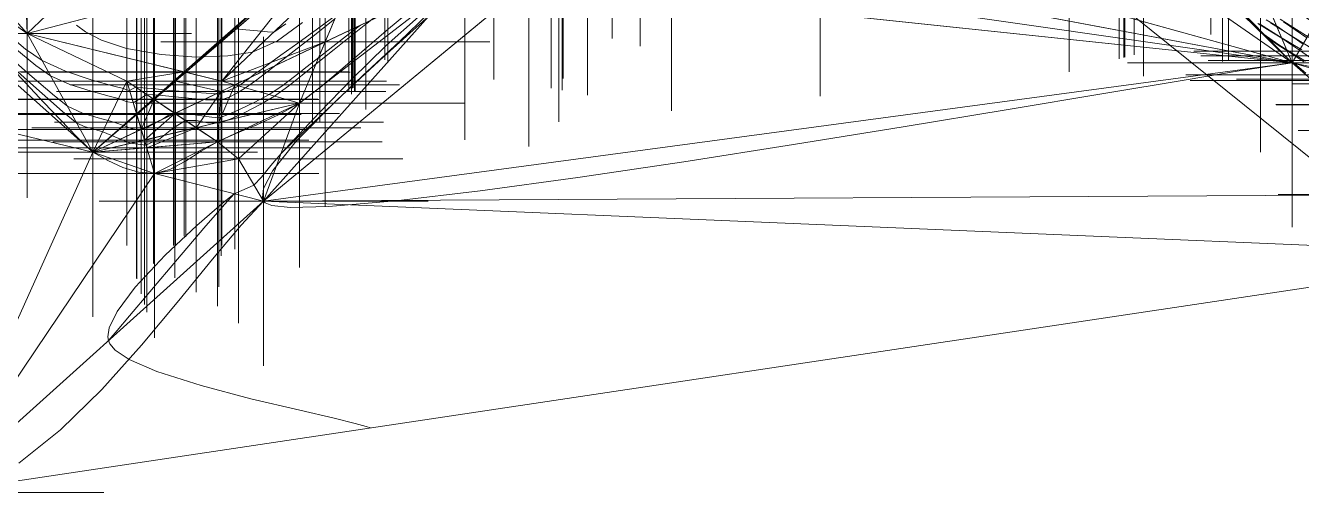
# Model space of a CAD drawing. Header units: metres. Extents: x 7511918 to 7512107, y 4692231 to 4692386.
# Drawn here: x 7511969.83 to 7511993.09, y 4692305.3 to 4692313.82 of the extents above; entities that cross this region are included whole.
import ezdxf

# ---------------------------------------------------------------- set-up
doc = ezdxf.new("R2010")
doc.units = ezdxf.units.M
for name, color, linetype, lineweight in [('E4', 36, 'Continuous', 0), ('germimi  modeli pikat', 1, 'Continuous', 0), ('germimi modeli izo hipse', 11, 'Continuous', 0), ('germimi modeli izo hipse krysore', 11, 'Continuous', 0), ('germimi modeli trek', 1, 'Continuous', 0), ('parcela', 7, 'Continuous', 0), ('terreni  izohipset themelore', 211, 'Continuous', 0), ('terreni  pikat modelit', 133, 'Continuous', 0), ('terreni trek modelit', 132, 'Continuous', 0), ('vellimi  izo kryesore', 97, 'Continuous', 0), ('vellimi  pikat', 97, 'Continuous', 0), ('vellimi  trek', 97, 'Continuous', 0), ('vellimi izo themelore', 97, 'Continuous', 0)]:
    doc.layers.add(name, color=color, linetype=linetype, lineweight=lineweight)

msp = doc.modelspace()

# ---------------------------------------------------------------- linework, layer by layer
at = {"layer": 'E4'}
for points in [[(7512012.032, 4692334.332, 618.387), (7512009.997, 4692330.538, 619.22), (7512005.204, 4692322.547, 618.345), (7512001.173, 4692316.843, 617.406), (7511996.545, 4692311.609, 617.388), (7511995.663, 4692310.738, 617.385), (7511992.919, 4692313.141, 617.105), (7511988.848, 4692317.286, 617.154), (7511986.595, 4692319.31, 617.136), (7511985.142, 4692319.354, 617.124), (7511984.532, 4692319.659, 617.397), (7511981.876, 4692318.136, 617.237), (7511981.267, 4692317.383, 617.248), (7511980.523, 4692316.584, 617.059), (7511979.412, 4692315.677, 617.239), (7511977.839, 4692314.736, 616.985), (7511974.824, 4692312.406, 616.871), (7511973.327, 4692311.699, 616.822)], [(7511952.192, 4692327.691, 617.257), (7511963.715, 4692318.075, 616.677), (7511971.055, 4692311.509, 616.616), (7511972.176, 4692311.125, 616.665), (7511973.327, 4692311.699, 616.822), (7511973.709, 4692311.391, 616.802), (7511974.168, 4692310.615, 617.123), (7511968.258, 4692305.301, 616.866), (7511959.359, 4692314.333, 617.127), (7511948.645, 4692324.808, 617.106), (7511952.192, 4692327.691, 617.257)]]:
    msp.add_polyline3d(points, dxfattribs=at)
at = {"layer": 'germimi  modeli pikat', "color": 1, "linetype": 'Continuous', "lineweight": 0}
for p, q in [((7511969.856, 4692312.829, 614.1), (7511969.856, 4692314.529, 614.1)), ((7511992.919, 4692312.291, 617.105), (7511992.919, 4692313.991, 617.105)), ((7511969.006, 4692313.679, 614.1), (7511970.706, 4692313.679, 614.1)), ((7511971.674, 4692311.956, 614.487), (7511971.674, 4692313.656, 614.487)), ((7511973.407, 4692311.957, 614.175), (7511973.407, 4692313.657, 614.175)), ((7511974.824, 4692311.556, 616.871), (7511974.824, 4692313.256, 616.871)), ((7511992.069, 4692313.141, 617.105), (7511993.769, 4692313.141, 617.105)), ((7511970.824, 4692312.806, 614.487), (7511972.524, 4692312.806, 614.487)), ((7511972.557, 4692312.807, 614.175), (7511974.257, 4692312.807, 614.175)), ((7511973.327, 4692310.849, 616.822), (7511973.327, 4692312.549, 616.822)), ((7511971.055, 4692310.659, 616.616), (7511971.055, 4692312.359, 616.616)), ((7511973.974, 4692312.406, 616.871), (7511975.674, 4692312.406, 616.871)), ((7511973.709, 4692310.541, 616.802), (7511973.709, 4692312.241, 616.802)), ((7511972.176, 4692310.275, 616.665), (7511972.176, 4692311.975, 616.665)), ((7511972.477, 4692311.699, 616.822), (7511974.177, 4692311.699, 616.822)), ((7511970.205, 4692311.509, 616.616), (7511971.905, 4692311.509, 616.616)), ((7511972.859, 4692311.391, 616.802), (7511974.559, 4692311.391, 616.802)), ((7511974.168, 4692309.765, 617.123), (7511974.168, 4692311.465, 617.123)), ((7511971.326, 4692311.125, 616.665), (7511973.026, 4692311.125, 616.665)), ((7511973.318, 4692310.615, 617.123), (7511975.018, 4692310.615, 617.123))]:
    msp.add_line(p, q, dxfattribs=at)
at = {"layer": 'germimi modeli izo hipse', "color": 11, "linetype": 'Continuous', "lineweight": 0, "elevation": 615}
for points in [[(7511969.633, 4692313.408), (7511970.017, 4692313.092), (7511970.285, 4692312.903), (7511970.633, 4692312.746), (7511971.022, 4692312.622), (7511971.353, 4692312.536), (7511971.525, 4692312.493), (7511971.66, 4692312.439), (7511971.792, 4692312.41), (7511971.912, 4692312.482), (7511972.037, 4692312.563), (7511972.258, 4692312.551), (7511972.676, 4692312.508), (7511973.111, 4692312.466), (7511973.382, 4692312.462), (7511973.543, 4692312.513), (7511973.692, 4692312.592), (7511973.841, 4692312.684), (7511974.021, 4692312.814), (7511974.337, 4692313.056), (7511974.726, 4692313.359), (7511975.124, 4692313.672), (7511975.468, 4692313.942)], [(7511992.327, 4692313.852), (7511992.71, 4692313.609), (7511993.094, 4692313.38)]]:
    msp.add_lwpolyline(points, dxfattribs=at)
at = {"layer": 'germimi modeli izo hipse krysore', "color": 11, "linetype": 'Continuous', "lineweight": 0}
for points, elevation in [([(7511969.101, 4692313.495), (7511969.916, 4692312.771), (7511970.504, 4692312.255), (7511970.761, 4692312.04), (7511970.913, 4692311.973), (7511971.07, 4692311.929), (7511971.234, 4692311.884), (7511971.455, 4692311.789), (7511971.738, 4692311.675), (7511972.023, 4692311.638), (7511972.283, 4692311.759), (7511972.528, 4692311.958), (7511972.745, 4692312.089), (7511972.945, 4692312.09), (7511973.148, 4692312.048), (7511973.352, 4692312.043), (7511973.556, 4692312.111), (7511973.828, 4692312.237), (7511974.115, 4692312.389), (7511974.366, 4692312.536), (7511974.631, 4692312.72), (7511974.872, 4692312.916), (7511975.124, 4692313.121), (7511975.452, 4692313.382), (7511976.004, 4692313.823), (7511976.615, 4692314.31)], 616), ([(7511976.115, 4692306.48), (7511976.035, 4692306.505), (7511975.837, 4692306.56), (7511975.456, 4692306.655), (7511974.83, 4692306.801), (7511973.938, 4692307.013), (7511973.03, 4692307.251), (7511972.22, 4692307.511), (7511971.716, 4692307.73), (7511971.462, 4692307.899), (7511971.364, 4692308.014), (7511971.339, 4692308.072), (7511971.329, 4692308.143), (7511971.355, 4692308.308), (7511971.496, 4692308.602), (7511971.827, 4692309.048), (7511972.375, 4692309.634), (7511972.948, 4692310.171), (7511973.412, 4692310.572), (7511973.633, 4692310.752), (7511973.813, 4692310.832), (7511973.992, 4692310.912), (7511974.128, 4692311.055), (7511974.301, 4692311.271), (7511974.488, 4692311.489), (7511974.723, 4692311.742), (7511975.18, 4692312.229), (7511975.771, 4692312.84), (7511976.404, 4692313.461), (7511976.991, 4692313.981)], 617), ([(7511992.087, 4692313.955), (7511992.656, 4692313.399), (7511992.87, 4692313.19), (7511992.918, 4692313.159), (7511992.966, 4692313.128), (7511993.168, 4692312.955)], 617), ([(7511992.103, 4692313.942), (7511992.408, 4692313.661), (7511992.658, 4692313.481), (7511992.91, 4692313.326), (7511993.163, 4692313.174)], 616), ([(7511992.703, 4692313.937), (7511993.392, 4692313.501)], 613), ([(7511970.756, 4692313.829), (7511970.919, 4692313.709), (7511971.212, 4692313.557), (7511971.669, 4692313.406), (7511972.3, 4692313.291), (7511972.938, 4692313.248), (7511973.515, 4692313.267), (7511973.968, 4692313.337), (7511974.423, 4692313.542), (7511974.879, 4692313.875)], 614), ([(7511992.526, 4692313.869), (7511993.07, 4692313.53), (7511993.576, 4692313.223)], 614)]:
    msp.add_lwpolyline(points, dxfattribs=dict(at, elevation=elevation))
at = {"layer": 'germimi modeli trek', "color": 1, "linetype": 'Continuous', "lineweight": 0}
for points in [[(7511969.561, 4692322.029, 613.997), (7511965, 4692319.094, 614.36), (7511969.856, 4692313.679, 614.1)], [(7511976.034, 4692315.292, 613.355), (7511969.561, 4692322.029, 613.997), (7511969.856, 4692313.679, 614.1)], [(7511986.595, 4692319.31, 617.136), (7511980.523, 4692316.584, 617.059), (7511992.919, 4692313.141, 617.105)], [(7511992.919, 4692313.141, 617.105), (7511990.212, 4692315.898, 611.247), (7511986.595, 4692319.31, 617.136)], [(7511963.715, 4692318.075, 616.677), (7511969.856, 4692313.679, 614.1), (7511965, 4692319.094, 614.36)], [(7511959.359, 4692314.333, 617.127), (7511971.055, 4692311.509, 616.616), (7511963.715, 4692318.075, 616.677)], [(7511971.055, 4692311.509, 616.616), (7511969.856, 4692313.679, 614.1), (7511963.715, 4692318.075, 616.677)], [(7511999.477, 4692317.611, 611.065), (7511990.212, 4692315.898, 611.247), (7511995.63, 4692312.376, 611.11)], [(7511980.523, 4692316.584, 617.059), (7511979.412, 4692315.677, 617.239), (7511992.919, 4692313.141, 617.105)], [(7511992.919, 4692313.141, 617.105), (7511995.63, 4692312.376, 611.11), (7511990.212, 4692315.898, 611.247)], [(7511977.839, 4692314.736, 616.985), (7511992.919, 4692313.141, 617.105), (7511979.412, 4692315.677, 617.239)], [(7511976.034, 4692315.292, 613.355), (7511969.856, 4692313.679, 614.1), (7511973.407, 4692312.807, 614.175)], [(7511974.824, 4692312.406, 616.871), (7511976.034, 4692315.292, 613.355), (7511973.407, 4692312.807, 614.175)], [(7511974.824, 4692312.406, 616.871), (7511977.839, 4692314.736, 616.985), (7511976.034, 4692315.292, 613.355)], [(7511974.824, 4692312.406, 616.871), (7511974.168, 4692310.615, 617.123), (7511977.839, 4692314.736, 616.985)], [(7511977.839, 4692314.736, 616.985), (7511974.168, 4692310.615, 617.123), (7511992.919, 4692313.141, 617.105)], [(7511959.359, 4692314.333, 617.127), (7511968.258, 4692305.301, 616.866), (7511971.055, 4692311.509, 616.616)], [(7511969.856, 4692313.679, 614.1), (7511971.674, 4692312.806, 614.487), (7511973.407, 4692312.807, 614.175)], [(7511971.055, 4692311.509, 616.616), (7511971.674, 4692312.806, 614.487), (7511969.856, 4692313.679, 614.1)], [(7511992.919, 4692313.141, 617.105), (7511974.168, 4692310.615, 617.123), (7511995.663, 4692310.738, 617.385)], [(7511992.919, 4692313.141, 617.105), (7511995.663, 4692310.738, 617.385), (7511995.63, 4692312.376, 611.11)], [(7511972.176, 4692311.125, 616.665), (7511971.674, 4692312.806, 614.487), (7511971.055, 4692311.509, 616.616)], [(7511973.327, 4692311.699, 616.822), (7511973.407, 4692312.807, 614.175), (7511971.674, 4692312.806, 614.487)], [(7511973.327, 4692311.699, 616.822), (7511971.674, 4692312.806, 614.487), (7511972.176, 4692311.125, 616.665)], [(7511974.824, 4692312.406, 616.871), (7511973.407, 4692312.807, 614.175), (7511973.327, 4692311.699, 616.822)], [(7511974.824, 4692312.406, 616.871), (7511973.327, 4692311.699, 616.822), (7511973.709, 4692311.391, 616.802)], [(7511974.824, 4692312.406, 616.871), (7511973.709, 4692311.391, 616.802), (7511974.168, 4692310.615, 617.123)], [(7511973.709, 4692311.391, 616.802), (7511973.327, 4692311.699, 616.822), (7511972.176, 4692311.125, 616.665)], [(7511968.258, 4692305.301, 616.866), (7511972.176, 4692311.125, 616.665), (7511971.055, 4692311.509, 616.616)], [(7511974.168, 4692310.615, 617.123), (7511973.709, 4692311.391, 616.802), (7511972.176, 4692311.125, 616.665)], [(7511968.258, 4692305.301, 616.866), (7511974.168, 4692310.615, 617.123), (7511972.176, 4692311.125, 616.665)], [(7511997.223, 4692309.646, 617.36), (7511995.663, 4692310.738, 617.385), (7511974.168, 4692310.615, 617.123)], [(7511997.223, 4692309.646, 617.36), (7511974.168, 4692310.615, 617.123), (7511968.258, 4692305.301, 616.866)]]:
    msp.add_3dface(points, dxfattribs=at)
at = {"layer": 'parcela', "elevation": 609.752}
msp.add_lwpolyline([(7512014.001, 4692331.061), (7512007.601, 4692322.736), (7511996.728, 4692308.593), (7511996.478, 4692308.808), (7511984.225, 4692318.67), (7511979.511, 4692314.209), (7511960.838, 4692336.459), (7511966.627, 4692340.808), (7511982.769, 4692353.148), (7511985.853, 4692355.253), (7512004.361, 4692337.945), (7512007.31, 4692335.187), (7512013.22, 4692331.467), (7512014.001, 4692331.061)], dxfattribs=at)
at = {"layer": 'terreni  izohipset themelore', "color": 211, "linetype": 'Continuous', "lineweight": 0, "elevation": 617}
msp.add_lwpolyline([(7511971.339, 4692308.072), (7511971.385, 4692308.125), (7511971.5, 4692308.26), (7511971.724, 4692308.525), (7511972.091, 4692308.96), (7511972.598, 4692309.56), (7511973.08, 4692310.127), (7511973.454, 4692310.558), (7511973.633, 4692310.752), (7511973.813, 4692310.832), (7511973.992, 4692310.912), (7511974.128, 4692311.055), (7511974.301, 4692311.271), (7511974.488, 4692311.489), (7511974.76, 4692311.753), (7511975.3, 4692312.266), (7511975.972, 4692312.902), (7511976.643, 4692313.534), (7511977.177, 4692314.039)], dxfattribs=at)
at = {"layer": 'terreni  pikat modelit', "color": 133, "linetype": 'Continuous', "lineweight": 0}
for p, q in [((7511992.919, 4692312.291, 617.105), (7511992.919, 4692313.991, 617.105)), ((7511974.824, 4692311.556, 616.871), (7511974.824, 4692313.256, 616.871)), ((7511992.069, 4692313.141, 617.105), (7511993.769, 4692313.141, 617.105)), ((7511973.327, 4692310.849, 616.822), (7511973.327, 4692312.549, 616.822)), ((7511971.055, 4692310.659, 616.616), (7511971.055, 4692312.359, 616.616)), ((7511973.974, 4692312.406, 616.871), (7511975.674, 4692312.406, 616.871)), ((7511973.709, 4692310.541, 616.802), (7511973.709, 4692312.241, 616.802)), ((7511972.176, 4692310.275, 616.665), (7511972.176, 4692311.975, 616.665)), ((7511972.477, 4692311.699, 616.822), (7511974.177, 4692311.699, 616.822)), ((7511970.205, 4692311.509, 616.616), (7511971.905, 4692311.509, 616.616)), ((7511972.859, 4692311.391, 616.802), (7511974.559, 4692311.391, 616.802)), ((7511974.168, 4692309.765, 617.123), (7511974.168, 4692311.465, 617.123)), ((7511971.326, 4692311.125, 616.665), (7511973.026, 4692311.125, 616.665)), ((7511973.318, 4692310.615, 617.123), (7511975.018, 4692310.615, 617.123))]:
    msp.add_line(p, q, dxfattribs=at)
at = {"layer": 'terreni trek modelit', "color": 132, "linetype": 'Continuous', "lineweight": 0}
for points in [[(7511997.596, 4692323.628, 617.975), (7511991.439, 4692316.661, 617.643), (7511993.982, 4692312.924, 617.422)], [(7511979.964, 4692319.184, 617.566), (7511977.643, 4692317.311, 617.22), (7511971.055, 4692311.509, 616.616)], [(7511971.055, 4692311.509, 616.616), (7511977.839, 4692314.736, 616.985), (7511979.964, 4692319.184, 617.566)], [(7511959.359, 4692314.333, 617.127), (7511971.055, 4692311.509, 616.616), (7511963.715, 4692318.075, 616.677)], [(7511977.643, 4692317.311, 617.22), (7511963.715, 4692318.075, 616.677), (7511971.055, 4692311.509, 616.616)], [(7511991.439, 4692316.661, 617.643), (7511988.857, 4692315.976, 617.264), (7511992.919, 4692313.141, 617.105)], [(7511991.439, 4692316.661, 617.643), (7511992.919, 4692313.141, 617.105), (7511993.982, 4692312.924, 617.422)], [(7511992.919, 4692313.141, 617.105), (7511988.857, 4692315.976, 617.264), (7511979.552, 4692315.064, 617.427)], [(7511979.552, 4692315.064, 617.427), (7511977.839, 4692314.736, 616.985), (7511974.168, 4692310.615, 617.123)], [(7511992.919, 4692313.141, 617.105), (7511979.552, 4692315.064, 617.427), (7511974.168, 4692310.615, 617.123)], [(7511971.055, 4692311.509, 616.616), (7511974.824, 4692312.406, 616.871), (7511977.839, 4692314.736, 616.985)], [(7511977.839, 4692314.736, 616.985), (7511974.824, 4692312.406, 616.871), (7511974.168, 4692310.615, 617.123)], [(7511968.258, 4692305.301, 616.866), (7511971.055, 4692311.509, 616.616), (7511959.359, 4692314.333, 617.127)], [(7511993.982, 4692312.924, 617.422), (7511992.919, 4692313.141, 617.105), (7511995.663, 4692310.738, 617.385)], [(7511974.824, 4692312.406, 616.871), (7511971.055, 4692311.509, 616.616), (7511973.327, 4692311.699, 616.822)], [(7511974.824, 4692312.406, 616.871), (7511973.327, 4692311.699, 616.822), (7511973.709, 4692311.391, 616.802)], [(7511974.824, 4692312.406, 616.871), (7511973.709, 4692311.391, 616.802), (7511974.168, 4692310.615, 617.123)], [(7511971.055, 4692311.509, 616.616), (7511972.176, 4692311.125, 616.665), (7511973.327, 4692311.699, 616.822)], [(7511972.176, 4692311.125, 616.665), (7511973.709, 4692311.391, 616.802), (7511973.327, 4692311.699, 616.822)], [(7511968.258, 4692305.301, 616.866), (7511972.176, 4692311.125, 616.665), (7511971.055, 4692311.509, 616.616)], [(7511972.176, 4692311.125, 616.665), (7511974.168, 4692310.615, 617.123), (7511973.709, 4692311.391, 616.802)], [(7511968.258, 4692305.301, 616.866), (7511974.168, 4692310.615, 617.123), (7511972.176, 4692311.125, 616.665)]]:
    msp.add_3dface(points, dxfattribs=at)
at = {"layer": 'vellimi  izo kryesore', "color": 97, "linetype": 'Continuous', "lineweight": 0}
for points, elevation in [([(7511991.739, 4692314.301), (7511992.241, 4692313.814), (7511992.478, 4692313.591), (7511992.681, 4692313.452), (7511992.825, 4692313.365), (7511992.906, 4692313.31), (7511992.986, 4692313.255), (7511993.131, 4692313.157)], -1), ([(7511969.498, 4692313.668), (7511969.828, 4692313.393), (7511970.128, 4692313.186), (7511970.557, 4692312.99), (7511971.041, 4692312.828), (7511971.439, 4692312.717), (7511971.611, 4692312.673), (7511971.668, 4692312.652), (7511971.725, 4692312.636), (7511971.78, 4692312.666), (7511971.836, 4692312.698), (7511971.967, 4692312.688), (7511972.201, 4692312.666), (7511972.351, 4692312.651), (7511972.454, 4692312.639), (7511972.558, 4692312.628), (7511972.77, 4692312.613), (7511973.118, 4692312.59), (7511973.302, 4692312.578), (7511973.359, 4692312.571), (7511973.484, 4692312.62), (7511973.614, 4692312.672), (7511973.666, 4692312.695), (7511973.717, 4692312.719), (7511973.801, 4692312.783), (7511973.918, 4692312.871), (7511974.011, 4692312.939), (7511974.152, 4692313.041), (7511974.299, 4692313.147), (7511974.484, 4692313.28), (7511974.79, 4692313.501), (7511975.151, 4692313.762), (7511975.499, 4692314.015)], -2), ([(7511992.449, 4692313.929), (7511992.636, 4692313.814), (7511992.801, 4692313.703), (7511992.957, 4692313.596), (7511993.121, 4692313.484)], -3), ([(7511992.763, 4692313.889), (7511992.973, 4692313.745), (7511993.188, 4692313.598)], -4), ([(7511969.207, 4692313.538), (7511969.865, 4692312.958), (7511970.353, 4692312.538), (7511970.592, 4692312.348), (7511970.869, 4692312.226), (7511971.154, 4692312.14), (7511971.333, 4692312.091), (7511971.472, 4692312.045), (7511971.612, 4692311.999), (7511971.756, 4692311.943), (7511971.903, 4692311.912), (7511972.033, 4692311.958), (7511972.193, 4692312.041), (7511972.305, 4692312.104), (7511972.417, 4692312.175), (7511972.532, 4692312.231), (7511972.688, 4692312.224), (7511972.922, 4692312.194), (7511973.086, 4692312.171), (7511973.224, 4692312.148), (7511973.359, 4692312.141), (7511973.491, 4692312.186), (7511973.729, 4692312.288), (7511974.01, 4692312.422), (7511974.27, 4692312.563), (7511974.502, 4692312.716), (7511974.734, 4692312.893), (7511974.961, 4692313.074), (7511975.174, 4692313.242), (7511975.433, 4692313.441), (7511975.679, 4692313.633), (7511975.937, 4692313.831)], -1), ([(7511973.737, 4692313.871), (7511973.704, 4692313.816), (7511973.671, 4692313.763), (7511973.779, 4692313.75), (7511973.986, 4692313.733), (7511974.127, 4692313.722), (7511974.242, 4692313.705), (7511974.353, 4692313.701), (7511974.572, 4692313.851)], -3), ([(7511992.292, 4692313.859), (7511992.55, 4692313.7), (7511992.73, 4692313.589), (7511992.892, 4692313.48), (7511993.054, 4692313.37), (7511993.239, 4692313.243)], -2)]:
    msp.add_lwpolyline(points, dxfattribs=dict(at, elevation=elevation))
at = {"layer": 'vellimi  pikat', "color": 97, "linetype": 'Continuous', "lineweight": 0}
for p, q in [((7511980.523, 4692313.584, -0.508), (7511980.523, 4692319.584, -0.508)), ((7511991.439, 4692313.661, -6.43), (7511991.439, 4692319.661, -6.43)), ((7511981.031, 4692313.443, -0.558), (7511981.031, 4692319.443, -0.558)), ((7511989.85, 4692313.239, -5.573), (7511989.85, 4692319.239, -5.573)), ((7511989.867, 4692313.244, -6.178), (7511989.867, 4692319.244, -6.178)), ((7511990.042, 4692313.29, -6.195), (7511990.042, 4692319.29, -6.195)), ((7511976.377, 4692313.196, -5.814), (7511976.377, 4692319.196, -5.814)), ((7511976.432, 4692313.142, -5.898), (7511976.432, 4692319.142, -5.898)), ((7511976.434, 4692313.14, -5.898), (7511976.434, 4692319.14, -5.898)), ((7511989.766, 4692313.217, -0.277), (7511989.766, 4692319.217, -0.277)), ((7511991.648, 4692313.164, -6.348), (7511991.648, 4692319.164, -6.348)), ((7511991.763, 4692313.185, -6.398), (7511991.763, 4692319.185, -6.398)), ((7511978.366, 4692312.84, -1.979), (7511978.366, 4692318.84, -1.979)), ((7511979.631, 4692312.856, -0.25), (7511979.631, 4692318.856, -0.25)), ((7511988.857, 4692312.976, -0.153), (7511988.857, 4692318.976, -0.153)), ((7511990.212, 4692312.898, -6.131), (7511990.212, 4692318.898, -6.131)), ((7511975.721, 4692312.618, -3.658), (7511975.721, 4692318.618, -3.658)), ((7511975.768, 4692312.569, -3.737), (7511975.768, 4692318.569, -3.737)), ((7511975.791, 4692312.68, -4.058), (7511975.791, 4692318.68, -4.058)), ((7511975.799, 4692312.687, -3.964), (7511975.799, 4692318.687, -3.964)), ((7511975.828, 4692312.621, -4.078), (7511975.828, 4692318.621, -4.078)), ((7511975.835, 4692312.627, -3.998), (7511975.835, 4692318.627, -3.998)), ((7511979.412, 4692312.677, -0.157), (7511979.412, 4692318.677, -0.157)), ((7511979.61, 4692312.64, -0.209), (7511979.61, 4692318.64, -0.209)), ((7511980.076, 4692312.552, -0.262), (7511980.076, 4692318.552, -0.262)), ((7511984.315, 4692312.531, -0.27), (7511984.315, 4692318.531, -0.27)), ((7511975.191, 4692312.072, -3.6), (7511975.191, 4692318.072, -3.6)), ((7511976.034, 4692312.292, -3.723), (7511976.034, 4692318.292, -3.723)), ((7511979.552, 4692312.064, -0.317), (7511979.552, 4692318.064, -0.317)), ((7511981.605, 4692312.265, -0.174), (7511981.605, 4692318.265, -0.174)), ((7511975.062, 4692312.038, -3.511), (7511975.062, 4692318.038, -3.511)), ((7511977.839, 4692311.736), (7511977.839, 4692317.736)), ((7511979.006, 4692311.613, -0.402), (7511979.006, 4692317.613, -0.402)), ((7511992.342, 4692311.513, -6.122), (7511992.342, 4692317.513, -6.122)), ((7511969.856, 4692310.679, -2.588), (7511969.856, 4692316.679, -2.588)), ((7511975.293, 4692310.525, -1.339), (7511975.293, 4692316.525, -1.339)), ((7511972.72, 4692309.976, -2.608), (7511972.72, 4692315.976, -2.608)), ((7511992.919, 4692310.141), (7511992.919, 4692316.141)), ((7511971.674, 4692309.806, -2.228), (7511971.674, 4692315.806, -2.228)), ((7511972.528, 4692309.806, -2.418), (7511972.528, 4692315.806, -2.418)), ((7511972.561, 4692309.807, -2.449), (7511972.561, 4692315.807, -2.449)), ((7511972.749, 4692309.969, -2.636), (7511972.749, 4692315.969, -2.636)), ((7511973.407, 4692309.807, -2.593), (7511973.407, 4692315.807, -2.593)), ((7511973.643, 4692309.74, -2.132), (7511973.643, 4692315.74, -2.132)), ((7511973.394, 4692309.621, -2.125), (7511973.394, 4692315.621, -2.125)), ((7511972.159, 4692309.481, -1.545), (7511972.159, 4692315.481, -1.545)), ((7511972.173, 4692309.472, -1.544), (7511972.173, 4692315.472, -1.544)), ((7511974.824, 4692309.406), (7511974.824, 4692315.406)), ((7511971.852, 4692309.211, -1.431), (7511971.852, 4692315.211, -1.431)), ((7511971.855, 4692309.199, -1.427), (7511971.855, 4692315.199, -1.427)), ((7511972.549, 4692309.22, -0.974), (7511972.549, 4692315.22, -0.974)), ((7511973.353, 4692309.056, -0.802), (7511973.353, 4692315.056, -0.802)), ((7511971.936, 4692308.928, -1.04), (7511971.936, 4692314.928, -1.04)), ((7511972.941, 4692308.958, -0.467), (7511972.941, 4692314.958, -0.467)), ((7511971.995, 4692308.733, -0.802), (7511971.995, 4692314.733, -0.802)), ((7511972.037, 4692308.591, -0.644), (7511972.037, 4692314.591, -0.644)), ((7511973.327, 4692308.699), (7511973.327, 4692314.699)), ((7511971.055, 4692308.509), (7511971.055, 4692314.509)), ((7511973.709, 4692308.391), (7511973.709, 4692314.391)), ((7511972.176, 4692308.125), (7511972.176, 4692314.125)), ((7511966.856, 4692313.679, -2.588), (7511972.856, 4692313.679, -2.588)), ((7511972.293, 4692313.525, -1.339), (7511978.293, 4692313.525, -1.339)), ((7511974.168, 4692307.615), (7511974.168, 4692313.615)), ((7511991.127, 4692313.353, -6.296), (7511997.127, 4692313.353, -6.296)), ((7511991.258, 4692313.268, -6.315), (7511997.258, 4692313.268, -6.315)), ((7511991.39, 4692313.182, -6.281), (7511997.39, 4692313.182, -6.281)), ((7511969.72, 4692312.976, -2.608), (7511975.72, 4692312.976, -2.608)), ((7511969.749, 4692312.969, -2.636), (7511975.749, 4692312.969, -2.636)), ((7511989.919, 4692313.141), (7511995.919, 4692313.141)), ((7511968.674, 4692312.806, -2.228), (7511974.674, 4692312.806, -2.228)), ((7511969.528, 4692312.806, -2.418), (7511975.528, 4692312.806, -2.418)), ((7511969.561, 4692312.807, -2.449), (7511975.561, 4692312.807, -2.449)), ((7511970.407, 4692312.807, -2.593), (7511976.407, 4692312.807, -2.593)), ((7511970.643, 4692312.74, -2.132), (7511976.643, 4692312.74, -2.132)), ((7511990.982, 4692312.924, -3.161), (7511996.982, 4692312.924, -3.161)), ((7511991.063, 4692312.818, -2.846), (7511997.063, 4692312.818, -2.846)), ((7511991.908, 4692312.845, -6.268), (7511997.908, 4692312.845, -6.268)), ((7511992.912, 4692312.76, -6.263), (7511998.912, 4692312.76, -6.263)), ((7511992.918, 4692312.76, -6.332), (7511998.918, 4692312.76, -6.332)), ((7511969.159, 4692312.481, -1.545), (7511975.159, 4692312.481, -1.545)), ((7511970.394, 4692312.621, -2.125), (7511976.394, 4692312.621, -2.125)), ((7511969.173, 4692312.472, -1.544), (7511975.173, 4692312.472, -1.544)), ((7511971.824, 4692312.406), (7511977.824, 4692312.406)), ((7511992.624, 4692312.38, -6.266), (7511998.624, 4692312.38, -6.266)), ((7511992.63, 4692312.376, -6.266), (7511998.63, 4692312.376, -6.266)), ((7511992.631, 4692312.378, -6.266), (7511998.631, 4692312.378, -6.266)), ((7511968.852, 4692312.211, -1.431), (7511974.852, 4692312.211, -1.431)), ((7511968.855, 4692312.199, -1.427), (7511974.855, 4692312.199, -1.427)), ((7511969.549, 4692312.22, -0.974), (7511975.549, 4692312.22, -0.974)), ((7511970.353, 4692312.056, -0.802), (7511976.353, 4692312.056, -0.802)), ((7511968.936, 4692311.928, -1.04), (7511974.936, 4692311.928, -1.04)), ((7511969.941, 4692311.958, -0.467), (7511975.941, 4692311.958, -0.467)), ((7511993.029, 4692311.905, -1.493), (7511999.029, 4692311.905, -1.493)), ((7511968.995, 4692311.733, -0.802), (7511974.995, 4692311.733, -0.802)), ((7511969.037, 4692311.591, -0.644), (7511975.037, 4692311.591, -0.644)), ((7511970.327, 4692311.699), (7511976.327, 4692311.699)), ((7511968.055, 4692311.509), (7511974.055, 4692311.509)), ((7511970.709, 4692311.391), (7511976.709, 4692311.391)), ((7511969.176, 4692311.125), (7511975.176, 4692311.125)), ((7511992.663, 4692310.738), (7511998.663, 4692310.738)), ((7511971.168, 4692310.615), (7511977.168, 4692310.615)), ((7511965.258, 4692305.301), (7511971.258, 4692305.301))]:
    msp.add_line(p, q, dxfattribs=at)
at = {"layer": 'vellimi  trek', "color": 97, "linetype": 'Continuous', "lineweight": 0}
for points in [[(7511959.359, 4692314.333), (7511971.055, 4692311.509), (7511963.715, 4692318.075)], [(7511971.055, 4692311.509), (7511969.856, 4692313.679, -2.588), (7511963.715, 4692318.075)], [(7511969.856, 4692313.679, -2.588), (7511966.028, 4692317.948, -2.462), (7511963.715, 4692318.075)], [(7511969.856, 4692313.679, -2.588), (7511969.712, 4692317.746, -2.861), (7511966.028, 4692317.948, -2.462)], [(7511969.856, 4692313.679, -2.588), (7511973.897, 4692317.516, -3.507), (7511969.712, 4692317.746, -2.861)], [(7511975.062, 4692315.038, -3.511), (7511973.897, 4692317.516, -3.507), (7511969.856, 4692313.679, -2.588)], [(7511992.919, 4692313.141), (7511989.766, 4692316.217, -0.277), (7511988.857, 4692315.976, -0.153)], [(7511992.919, 4692313.141), (7511990.212, 4692315.898, -6.131), (7511989.766, 4692316.217, -0.277)], [(7511984.315, 4692315.531, -0.27), (7511992.919, 4692313.141), (7511988.857, 4692315.976, -0.153)], [(7511990.212, 4692315.898, -6.131), (7511992.919, 4692313.141), (7511992.342, 4692314.513, -6.122)], [(7511992.919, 4692313.141), (7511984.315, 4692315.531, -0.27), (7511981.605, 4692315.265, -0.174)], [(7511976.034, 4692315.292, -3.723), (7511975.191, 4692315.072, -3.6), (7511973.407, 4692312.807, -2.593)], [(7511973.407, 4692312.807, -2.593), (7511975.293, 4692313.525, -1.339), (7511976.034, 4692315.292, -3.723)], [(7511976.034, 4692315.292, -3.723), (7511975.293, 4692313.525, -1.339), (7511977.839, 4692314.736)], [(7511972.749, 4692312.969, -2.636), (7511975.191, 4692315.072, -3.6), (7511975.062, 4692315.038, -3.511)], [(7511972.749, 4692312.969, -2.636), (7511973.407, 4692312.807, -2.593), (7511975.191, 4692315.072, -3.6)], [(7511992.919, 4692313.141), (7511979.552, 4692315.064, -0.317), (7511979.006, 4692314.613, -0.402)], [(7511992.919, 4692313.141), (7511981.605, 4692315.265, -0.174), (7511979.552, 4692315.064, -0.317)], [(7511975.062, 4692315.038, -3.511), (7511969.856, 4692313.679, -2.588), (7511972.72, 4692312.976, -2.608)], [(7511972.749, 4692312.969, -2.636), (7511975.062, 4692315.038, -3.511), (7511972.72, 4692312.976, -2.608)], [(7511974.168, 4692310.615), (7511977.839, 4692314.736), (7511974.824, 4692312.406)], [(7511974.168, 4692310.615), (7511979.006, 4692314.613, -0.402), (7511977.839, 4692314.736)], [(7511979.006, 4692314.613, -0.402), (7511974.168, 4692310.615), (7511992.919, 4692313.141)], [(7511975.293, 4692313.525, -1.339), (7511974.824, 4692312.406), (7511977.839, 4692314.736)], [(7511993.343, 4692313.862, -6.31), (7511992.342, 4692314.513, -6.122), (7511992.919, 4692313.141)], [(7511959.359, 4692314.333), (7511968.258, 4692305.301), (7511971.055, 4692311.509)], [(7511969.856, 4692313.679, -2.588), (7511971.055, 4692311.509), (7511971.674, 4692312.806, -2.228)], [(7511969.856, 4692313.679, -2.588), (7511971.674, 4692312.806, -2.228), (7511972.72, 4692312.976, -2.608)], [(7511993.343, 4692313.862, -6.31), (7511992.919, 4692313.141), (7511993.982, 4692312.924, -3.161)], [(7511973.407, 4692312.807, -2.593), (7511973.643, 4692312.74, -2.132), (7511975.293, 4692313.525, -1.339)], [(7511975.293, 4692313.525, -1.339), (7511973.643, 4692312.74, -2.132), (7511974.824, 4692312.406)], [(7511971.674, 4692312.806, -2.228), (7511972.528, 4692312.806, -2.418), (7511972.72, 4692312.976, -2.608)], [(7511972.561, 4692312.807, -2.449), (7511972.72, 4692312.976, -2.608), (7511972.528, 4692312.806, -2.418)], [(7511972.749, 4692312.969, -2.636), (7511972.72, 4692312.976, -2.608), (7511972.561, 4692312.807, -2.449)], [(7511973.407, 4692312.807, -2.593), (7511972.749, 4692312.969, -2.636), (7511972.561, 4692312.807, -2.449)], [(7511994.063, 4692312.818, -2.846), (7511993.982, 4692312.924, -3.161), (7511992.919, 4692313.141)], [(7511994.063, 4692312.818, -2.846), (7511992.919, 4692313.141), (7511995.663, 4692310.738)], [(7511971.674, 4692312.806, -2.228), (7511971.055, 4692311.509), (7511971.852, 4692312.211, -1.431)], [(7511971.674, 4692312.806, -2.228), (7511972.159, 4692312.481, -1.545), (7511972.528, 4692312.806, -2.418)], [(7511971.674, 4692312.806, -2.228), (7511971.852, 4692312.211, -1.431), (7511972.159, 4692312.481, -1.545)], [(7511972.173, 4692312.472, -1.544), (7511972.528, 4692312.806, -2.418), (7511972.159, 4692312.481, -1.545)], [(7511972.173, 4692312.472, -1.544), (7511972.561, 4692312.807, -2.449), (7511972.528, 4692312.806, -2.418)], [(7511972.173, 4692312.472, -1.544), (7511972.549, 4692312.22, -0.974), (7511972.561, 4692312.807, -2.449)], [(7511973.394, 4692312.621, -2.125), (7511972.561, 4692312.807, -2.449), (7511972.549, 4692312.22, -0.974)], [(7511973.407, 4692312.807, -2.593), (7511972.561, 4692312.807, -2.449), (7511973.394, 4692312.621, -2.125)], [(7511973.643, 4692312.74, -2.132), (7511973.353, 4692312.056, -0.802), (7511974.824, 4692312.406)], [(7511973.643, 4692312.74, -2.132), (7511973.394, 4692312.621, -2.125), (7511973.353, 4692312.056, -0.802)], [(7511973.407, 4692312.807, -2.593), (7511973.394, 4692312.621, -2.125), (7511973.643, 4692312.74, -2.132)], [(7511972.173, 4692312.472, -1.544), (7511972.159, 4692312.481, -1.545), (7511971.852, 4692312.211, -1.431)], [(7511973.394, 4692312.621, -2.125), (7511972.549, 4692312.22, -0.974), (7511972.941, 4692311.958, -0.467)], [(7511973.394, 4692312.621, -2.125), (7511972.941, 4692311.958, -0.467), (7511973.353, 4692312.056, -0.802)], [(7511972.173, 4692312.472, -1.544), (7511971.852, 4692312.211, -1.431), (7511971.855, 4692312.199, -1.427)], [(7511971.936, 4692311.928, -1.04), (7511972.173, 4692312.472, -1.544), (7511971.855, 4692312.199, -1.427)], [(7511972.549, 4692312.22, -0.974), (7511972.173, 4692312.472, -1.544), (7511971.936, 4692311.928, -1.04)], [(7511973.327, 4692311.699), (7511973.709, 4692311.391), (7511974.824, 4692312.406)], [(7511973.327, 4692311.699), (7511974.824, 4692312.406), (7511973.353, 4692312.056, -0.802)], [(7511974.824, 4692312.406), (7511973.709, 4692311.391), (7511974.168, 4692310.615)], [(7511971.855, 4692312.199, -1.427), (7511971.852, 4692312.211, -1.431), (7511971.055, 4692311.509)], [(7511971.936, 4692311.928, -1.04), (7511971.855, 4692312.199, -1.427), (7511971.055, 4692311.509)], [(7511972.549, 4692312.22, -0.974), (7511971.936, 4692311.928, -1.04), (7511971.995, 4692311.733, -0.802)], [(7511972.941, 4692311.958, -0.467), (7511972.549, 4692312.22, -0.974), (7511971.995, 4692311.733, -0.802)], [(7511972.941, 4692311.958, -0.467), (7511973.327, 4692311.699), (7511973.353, 4692312.056, -0.802)], [(7511971.936, 4692311.928, -1.04), (7511971.055, 4692311.509), (7511971.995, 4692311.733, -0.802)], [(7511972.941, 4692311.958, -0.467), (7511971.995, 4692311.733, -0.802), (7511972.037, 4692311.591, -0.644)], [(7511972.037, 4692311.591, -0.644), (7511973.327, 4692311.699), (7511972.941, 4692311.958, -0.467)], [(7511972.037, 4692311.591, -0.644), (7511971.995, 4692311.733, -0.802), (7511971.055, 4692311.509)], [(7511972.037, 4692311.591, -0.644), (7511971.055, 4692311.509), (7511972.176, 4692311.125)], [(7511972.037, 4692311.591, -0.644), (7511972.176, 4692311.125), (7511973.327, 4692311.699)], [(7511973.327, 4692311.699), (7511972.176, 4692311.125), (7511973.709, 4692311.391)], [(7511971.055, 4692311.509), (7511968.258, 4692305.301), (7511972.176, 4692311.125)], [(7511973.709, 4692311.391), (7511972.176, 4692311.125), (7511974.168, 4692310.615)], [(7511972.176, 4692311.125), (7511968.258, 4692305.301), (7511974.168, 4692310.615)]]:
    msp.add_3dface(points, dxfattribs=at)
at = {"layer": 'vellimi izo themelore', "color": 97, "linetype": 'Continuous', "lineweight": 0}
for points in [[(7511977.08, 4692314.294), (7511976.444, 4692313.765), (7511975.783, 4692313.193), (7511975.207, 4692312.699), (7511974.824, 4692312.406), (7511974.438, 4692312.195), (7511974.043, 4692312.013), (7511973.664, 4692311.851), (7511973.327, 4692311.699), (7511973.028, 4692311.529), (7511972.743, 4692311.347), (7511972.461, 4692311.197), (7511972.176, 4692311.125), (7511971.887, 4692311.145), (7511971.604, 4692311.229), (7511971.326, 4692311.357), (7511971.055, 4692311.509), (7511970.76, 4692311.789), (7511970.162, 4692312.42), (7511969.335, 4692313.301)], [(7511992.919, 4692313.141), (7511992.803, 4692313.125), (7511992.516, 4692313.082), (7511991.954, 4692312.993), (7511990.987, 4692312.834), (7511989.489, 4692312.584), (7511987.744, 4692312.292), (7511985.831, 4692311.975), (7511983.832, 4692311.651), (7511981.827, 4692311.336), (7511979.895, 4692311.049), (7511978.119, 4692310.805), (7511976.577, 4692310.623), (7511975.351, 4692310.519), (7511974.652, 4692310.504), (7511974.318, 4692310.538), (7511974.197, 4692310.584), (7511974.168, 4692310.615), (7511974.146, 4692310.683), (7511974.166, 4692310.851), (7511974.334, 4692311.176), (7511974.763, 4692311.71), (7511975.514, 4692312.473), (7511976.357, 4692313.252), (7511977.131, 4692313.952)], [(7511969.706, 4692305.838), (7511970.464, 4692306.442), (7511971.217, 4692307.181), (7511971.943, 4692307.99), (7511972.623, 4692308.804), (7511973.234, 4692309.557), (7511973.756, 4692310.182), (7511974.168, 4692310.615)]]:
    msp.add_lwpolyline(points, dxfattribs=at)

doc.saveas('drawing.dxf')
